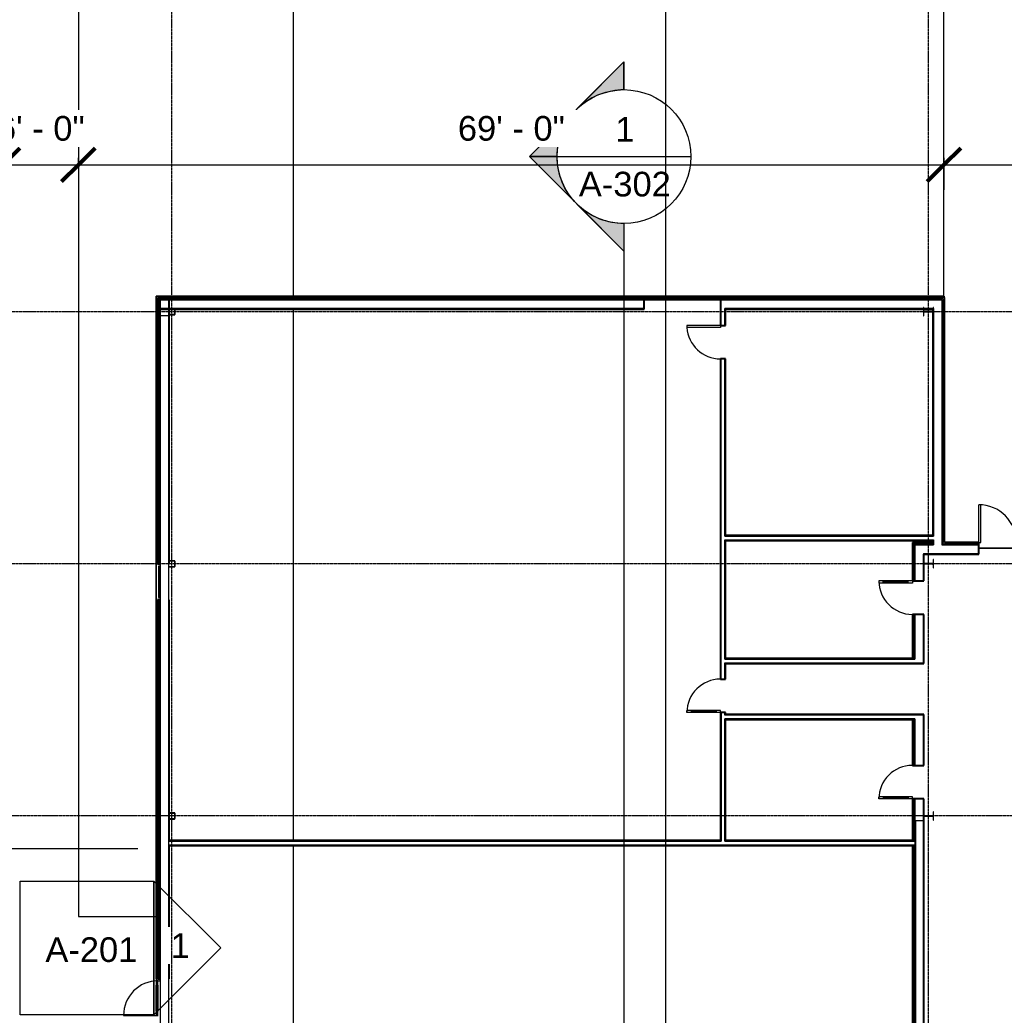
# Model space of a CAD drawing. Header units: inches. Extents: x 19712 to 27543, y -26063 to -18659.
# Drawn here: x 21927 to 22869, y -21576 to -20623 of the extents above; entities that cross this region are included whole.
import ezdxf

# ---------------------------------------------------------------- set-up
doc = ezdxf.new("R2010")
doc.units = ezdxf.units.IN
doc.header["$MEASUREMENT"] = 0
doc.linetypes.add('Grid Line 1_2_', pattern=[0.875, 0.5, -0.125, 0.125, -0.125])
for name, color, linetype, lineweight in [('A-ANNO-DIMS', 211, 'Continuous', 9), ('A-ANNO-DIMS-256', 211, 'Continuous', 9), ('A-DETL', 90, 'Continuous', 9), ('A-DOOR', 31, 'Continuous', 9), ('A-DOOR-GLAZ', 31, 'Continuous', 15), ('A-GLAZ-CURT', 52, 'Continuous', 9), ('A-GLAZ-CWMG', 51, 'Continuous', 9), ('A-WALL', 113, 'Continuous', 9), ('A-WALL-PATT', 111, 'Continuous', 25), ('C-BLDG-PADS', 91, 'Continuous', 9), ('C-TOPO', 7, 'Continuous', 9), ('Conc', 7, 'Continuous', 9), ('EOP-PR', 4, 'Continuous', 9), ('G-ANNO-SYMB', 111, 'Continuous', 9), ('I-WALL', 2, 'Continuous', 9), ('L-SITE-WALL', 31, 'Continuous', 9), ('S-BEAM', 12, 'Continuous', 9), ('S-COLS', 52, 'Continuous', 9), ('S-GRID', 1, 'Continuous', 9)]:
    doc.layers.add(name, color=color, linetype=linetype, lineweight=lineweight)
doc.styles.add('Arial', font='arial.ttf', dxfattribs={"height": 23.60479})
doc.dimstyles.new('Linear_-_3_32__Arial_1', dxfattribs={"dimscale": 12, "dimtxt": 24, "dimasz": 2.666667, "dimexe": 2, "dimexo": 1.333333, "dimgap": 1.333333, "dimtad": 1, "dimdec": 0, "dimzin": 1, "dimdsep": 46, "dimlunit": 4, "dimtxsty": 'Arial', "dimblk1": 'OBLIQUE', "dimblk2": 'OBLIQUE', "dimsah": 1, "dimcen": 0.09, "dimdle": 2, "dimazin": 0, "dimtfac": 1, "dimtdec": 4, "dimtix": 1, "dimtmove": 0, "dimatfit": 3, "dimfxl": 1, "dimtvp": 1, "dimtfill": 1, "dimfrac": 2, "dimtolj": 1, "dimtzin": 0, "dimarcsym": 2})
pattern_1 = [(45, (0, 0), (-25.342707, 25.342707), []), (45, (0, 38.4), (-25.342707, 25.342707), [])]
pattern_2 = [(0, (0, 0), (0, 32), []), (90, (0, 0), (-32, 2e-15), [])]
pattern_3 = [(0, (0, 0), (81.92, 20.48), [3.379, -58.061, 3.379, -58.061, -327.68]), (0, (0, 0), (81.92, 20.48), [-122.88, 3.379, -119.501, 3.379, -58.061, -143.36]), (0, (0, 0), (81.92, 20.48), [-307.2, 3.379, -37.581, 3.379, -99.021]), (120, (30.72, 10.24), (-58.6962, 60.704801), [3.379, -58.061, 3.379, -58.061, -327.68]), (120, (30.72, 10.24), (-58.6962, 60.704801), [-122.88, 3.379, -119.501, 3.379, -58.061, -143.36]), (120, (30.72, 10.24), (-58.6962, 60.704801), [-307.2, 3.379, -37.581, 3.379, -99.021]), (240, (40.96, 51.2), (-23.2238, -81.184801), [3.379, -58.061, 3.379, -58.061, -327.68]), (240, (40.96, 51.2), (-23.2238, -81.184801), [-122.88, 3.379, -119.501, 3.379, -58.061, -143.36]), (240, (40.96, 51.2), (-23.2238, -81.184801), [-307.2, 3.379, -37.581, 3.379, -99.021])]

# ---------------------------------------------------------------- blocks, each defined once
blk = doc.blocks.new('Girt_C - 8_D-948188-Site Plan - Phase 1')
at = {"layer": 'S-BEAM'}
for p, q in [((22061.64, -20906.05), (22061.64, -22786.18)), ((22061.64, -20906.05), (22061.83, -20906.05)), ((22061.83, -20906.05), (22069.45, -20906.05)), ((22069.45, -20906.05), (22069.64, -20906.05)), ((22069.64, -22540.52), (22069.64, -20906.05))]:
    blk.add_line(p, q, dxfattribs=at)
blk = doc.blocks.new('Girt_Z - 8_D-841743-Site Plan - Phase 1')
at = {"layer": 'S-BEAM'}
for p, q in [((22783.52, -21389.53), (22784.1, -21389.53)), ((22783.52, -21389.53), (22783.52, -22249.05)), ((22784.1, -21389.53), (22784.17, -21389.53)), ((22784.1, -21389.53), (22784.1, -22249.05)), ((22784.17, -21389.53), (22791.34, -21389.53)), ((22784.17, -21389.53), (22784.17, -22249.05)), ((22791.34, -21389.53), (22791.52, -21389.53)), ((22791.52, -22249.05), (22791.52, -21389.53)), ((22784.1, -22249.05), (22783.52, -22249.05)), ((22784.17, -22249.05), (22784.1, -22249.05)), ((22791.34, -22249.05), (22784.17, -22249.05)), ((22791.52, -22249.05), (22791.34, -22249.05))]:
    blk.add_line(p, q, dxfattribs=at)
blk = doc.blocks.new('Single-Glass 1 - 32_ x96_-948364-Site Plan - Phase 1')
at = {"layer": 'A-DOOR', "lineweight": 13}
for p, q in [((14, -5.5625), (14, -9.5625)), ((16, -5.5625), (14, -5.5625)), ((16, -5.5625), (16, -9.5625)), ((14, -9.5625), (16, -9.5625)), ((14, -33.5625), (14, -37.5625)), ((14, -33.5625), (16, -33.5625)), ((16, -37.5625), (14, -37.5625)), ((16, -33.5625), (16, -37.5625))]:
    blk.add_line(p, q, dxfattribs=at)
at = {"layer": 'A-DOOR'}
for p, q in [((14, -9.5625), (14, -33.5625)), ((16, -9.5625), (16, -33.5625))]:
    blk.add_line(p, q, dxfattribs=at)
blk.add_arc((16, -5.5625), 32, 180, 270, dxfattribs=at)
at = {"layer": 'A-DOOR-GLAZ'}
blk.add_line((15, -33.5625), (15, -9.5625), dxfattribs=at)
blk = doc.blocks.new('Single-Glass 1 - 32_ x96_-948363-Site Plan - Phase 1')
at = {"layer": 'A-DOOR', "lineweight": 13}
for p, q in [((14, -2.375), (14, -6.375)), ((16, -2.375), (14, -2.375)), ((14, -6.375), (16, -6.375)), ((16, -2.375), (16, -6.375)), ((14, -30.375), (14, -34.375)), ((14, -30.375), (16, -30.375)), ((16, -34.375), (14, -34.375)), ((16, -30.375), (16, -34.375))]:
    blk.add_line(p, q, dxfattribs=at)
at = {"layer": 'A-DOOR'}
for p, q in [((14, -6.375), (14, -30.375)), ((16, -6.375), (16, -30.375))]:
    blk.add_line(p, q, dxfattribs=at)
blk.add_arc((16, -2.375), 32, 180, 270, dxfattribs=at)
at = {"layer": 'A-DOOR-GLAZ'}
blk.add_line((15, -30.375), (15, -6.375), dxfattribs=at)
blk = doc.blocks.new('Single-Glass 1 - 32_ x96_-948365-Site Plan - Phase 1')
at = {"layer": 'A-DOOR', "lineweight": 13}
for p, q in [((14, 33.5625), (14, 37.5625)), ((16, 37.5625), (14, 37.5625)), ((14, 33.5625), (16, 33.5625)), ((16, 33.5625), (16, 37.5625)), ((14, 9.5625), (16, 9.5625)), ((14, 5.5625), (14, 9.5625)), ((16, 5.5625), (16, 9.5625)), ((16, 5.5625), (14, 5.5625))]:
    blk.add_line(p, q, dxfattribs=at)
at = {"layer": 'A-DOOR'}
for p, q in [((14, 9.5625), (14, 33.5625)), ((16, 9.5625), (16, 33.5625))]:
    blk.add_line(p, q, dxfattribs=at)
blk.add_arc((16, 5.5625), 32, 90, 180, dxfattribs=at)
at = {"layer": 'A-DOOR-GLAZ'}
blk.add_line((15, 33.5625), (15, 9.5625), dxfattribs=at)
blk = doc.blocks.new('Single-Flush - 32_ x 84_-489871-Site Plan - Phase 1')
at = {"layer": 'A-DOOR', "lineweight": 13}
for p, q in [((14, 2.37), (14, 34.38)), ((16, 34.38), (14, 34.38)), ((16, 2.37), (16, 34.38)), ((16, 2.37), (14, 2.37))]:
    blk.add_line(p, q, dxfattribs=at)
at = {"layer": 'A-DOOR'}
blk.add_arc((16, 2.37), 32.07, 93.57587, 180, dxfattribs=at)
blk = doc.blocks.new('System Panel - Glazed-V44-Site Plan - Phase 1')
at = {"layer": 'A-GLAZ-CURT'}
for p, q in [((15.125, -0.25), (-15.125, -0.25)), ((-15.125, -0.25), (-15.125, -1.25)), ((-15.125, -1.25), (-15.125, -0.25)), ((15.125, -0.25), (-15.125, -0.25)), ((-15.125, -1.25), (15.125, -1.25)), ((-15.125, -1.25), (15.125, -1.25)), ((15.125, -1.25), (15.125, -0.25)), ((15.125, -0.25), (15.125, -1.25))]:
    blk.add_line(p, q, dxfattribs=at)
blk = doc.blocks.new('Door_Single_Storefront - one-827493-Site Plan - Phase 1')
at = {"layer": 'A-DOOR'}
for p, q in [((-16.53125, 33.0625), (-16.53125, 0)), ((-12.53125, 2), (-16.53125, 2)), ((-16.53125, 2), (-16.53125, 0.25)), ((-16.53125, 0.25), (-12.53125, 0.25)), ((-12.53125, 0.25), (-12.53125, 2)), ((-12.53125, 2), (12.53125, 2)), ((12.53125, 1.5), (-12.53125, 1.5)), ((-12.53125, 1.5), (-12.53125, 0.75)), ((-12.53125, 0.75), (12.53125, 0.75)), ((12.53125, 0.25), (-12.53125, 0.25)), ((16.53125, 2), (12.53125, 2)), ((12.53125, 2), (12.53125, 0.25)), ((12.53125, 0.75), (12.53125, 1.5)), ((12.53125, 0.25), (16.53125, 0.25)), ((16.53125, 0.25), (16.53125, 2))]:
    blk.add_line(p, q, dxfattribs=at)
blk.add_arc((-16.53125, 0), 33.0625, 360, 90, dxfattribs=at)
blk = doc.blocks.new('Rectangular Mullion - Rectangular Mullion 1-827494-Site Plan - Phase 1')
at = {"layer": 'A-GLAZ-CWMG', "lineweight": 13}
for p, q in [((-2, 2), (0, 2)), ((-2, -0.25), (-2, 2)), ((0, 2), (0, -2)), ((0, -2), (-1.94, -2))]:
    blk.add_line(p, q, dxfattribs=at)
blk = doc.blocks.new('Double-Flush - 72_ x 96_-868513-Site Plan - Phase 1')
at = {"layer": 'A-DOOR', "lineweight": 13}
for p, q in [((-36, -5.56), (-36, -41.56)), ((-36, -5.56), (-34, -5.56)), ((-34, -5.56), (-34, -41.56)), ((34, -5.56), (34, -41.51)), ((36, -5.56), (34, -5.56)), ((36, -5.56), (36, -41.56)), ((-36, -41.56), (-34, -41.56))]:
    blk.add_line(p, q, dxfattribs=at)
at = {"layer": 'A-DOOR'}
for centre, start, end in [((-36, -5.56), 270, 360), ((36, -5.56), 180, 270)]:
    blk.add_arc(centre, 36, start, end, dxfattribs=at)
blk = doc.blocks.new('Elevation - Detail Number-93309-Site Plan - Phase 1')
at = {"layer": 'G-ANNO-SYMB'}
for p, q in [((-0.25, -0.25), (-0.25, 0.25)), ((-0.25, 0.25), (0.25, 0.25)), ((0.25, 0.25), (0.25, -0.25)), ((0.25, -0.25), (-0.25, -0.25))]:
    blk.add_line(p, q, dxfattribs=at)
blk = doc.blocks.new('Elevation - Detail Number-93036-Site Plan - Phase 1')
at = {"layer": 'G-ANNO-SYMB'}
for p, q in [((0, 0.25), (-0.25, 0)), ((0.25, 0), (0, 0.25)), ((-0.25, 0), (0.25, 0))]:
    blk.add_line(p, q, dxfattribs=at)
blk = doc.blocks.new('Section - Section Head - Filled-1526-Site Plan - Phase 1')
at = {"layer": 'G-ANNO-SYMB'}
h = blk.add_hatch(color=256, dxfattribs=at)
edge = h.paths.add_edge_path(flags=0)
edge.add_line((-0.4268, 0.1768), (-0.25, 0.3536))
edge.add_line((-0.25, 0.3536), (-0.25, 0.25))
edge.add_arc((-0.25, 0), 0.25, 90, 135)
h = blk.add_hatch(color=256, dxfattribs=at)
edge = h.paths.add_edge_path(flags=0)
edge.add_arc((-0.25, 0), 0.25, 45, 90)
edge.add_line((-0.25, 0.25), (-0.25, 0.3536))
edge.add_line((-0.25, 0.3536), (-0.0732, 0.1768))
h = blk.add_hatch(color=256, dxfattribs=at)
edge = h.paths.add_edge_path(flags=0)
edge.add_arc((-0.25, 0), 0.2503, 137.9216, 180)
edge.add_line((-0.5003, 0), (-0.6036, 0))
edge.add_line((-0.6036, 0), (-0.4358, 0.1678))
h = blk.add_hatch(color=256, dxfattribs=at)
edge = h.paths.add_edge_path(flags=0)
edge.add_line((-0.0642, 0.1678), (0.1036, 0))
edge.add_line((0.1036, 0), (0.0003, 0))
edge.add_arc((-0.25, 0), 0.2503, 0, 42.0784)
for p, q in [((-0.25, 0.3536), (-0.6036, 0)), ((-0.25, 0.3536), (-0.4268, 0.1768)), ((-0.25, 0.3536), (0.1036, 0)), ((-0.25, 0.25), (-0.25, 0.3536)), ((-0.0732, 0.1768), (-0.25, 0.3536)), ((-0.25, 0.3536), (-0.25, 0.25)), ((-0.4358, 0.1678), (-0.6036, 0)), ((0.1036, 0), (-0.0642, 0.1678)), ((-0.6036, 0), (-0.5003, 0)), ((0.0003, 0), (0.1036, 0)), ((-0.5, 0), (-0.6036, 0)), ((0, 0), (0.1036, 0))]:
    blk.add_line(p, q, dxfattribs=at)
for radius, start, end in [(0.25, 360, 180), (0.25, 90, 135), (0.25, 45, 90), (0.2503, 137.9216, 180), (0.2503, 0, 42.0784), (0.25, 180, 360)]:
    blk.add_arc((-0.25, 0), radius, start, end, dxfattribs=at)
blk = doc.blocks.new('DIMBLOCK75-Site Plan - Phase 1')
at = {"layer": 'A-ANNO-DIMS-256', "lineweight": 50, "transparency": 16777216}
for p, q in [((21911.24, -20761.91), (21927.24, -20745.91)), ((21983.24, -20761.91), (21999.24, -20745.91)), ((21911.24, -20761.91), (21895.24, -20777.91)), ((21983.24, -20761.91), (21967.24, -20777.91))]:
    blk.add_line(p, q, dxfattribs=at)
at = {"layer": 'A-ANNO-DIMS-256', "transparency": 16777216}
for p, q in [((21911.24, -20755.29), (21911.24, -20785.91)), ((21911.24, -20761.91), (21911.24, -20755.29)), ((21983.24, -20755.29), (21983.24, -20785.91)), ((21983.24, -20761.91), (21983.24, -20755.29)), ((21911.24, -20761.91), (21983.24, -20761.91))]:
    blk.add_line(p, q, dxfattribs=at)
at = {"layer": 'A-ANNO-DIMS-256', "color": 0, "transparency": 16777216, "insert": (21905.33, -20715.29), "char_height": 23.605, "width": 100.5785, "attachment_point": 1, "line_spacing_factor": 0.938532, "style": 'Arial', "bg_fill": 3, "box_fill_scale": 1.25, "bg_fill_color": 0, "bg_fill_transparency": 0}
blk.add_mtext('6\' - 0"', dxfattribs=at)
blk = doc.blocks.new('_Oblique')
at = {"color": 0, "linetype": 'ByBlock', "lineweight": -2}
blk.add_line((-0.5, -0.5), (0.5, 0.5), dxfattribs=at)
blk = doc.blocks.new('DIMBLOCK76-Site Plan - Phase 1')
at = {"layer": 'A-ANNO-DIMS-256', "lineweight": 50, "transparency": 16777216}
for p, q in [((21983.24, -20761.91), (21999.24, -20745.91)), ((22811.24, -20761.91), (22827.24, -20745.91)), ((21983.24, -20761.91), (21967.24, -20777.91)), ((22811.24, -20761.91), (22795.24, -20777.91))]:
    blk.add_line(p, q, dxfattribs=at)
at = {"layer": 'A-ANNO-DIMS-256', "transparency": 16777216}
for p, q in [((21983.24, -20755.29), (21983.24, -20785.91)), ((21983.24, -20761.91), (21983.24, -20755.29)), ((22811.24, -20755.29), (22811.24, -20785.91)), ((22811.24, -20761.91), (22811.24, -20755.29)), ((21983.24, -20761.91), (22811.24, -20761.91))]:
    blk.add_line(p, q, dxfattribs=at)
at = {"layer": 'A-ANNO-DIMS-256', "color": 0, "transparency": 16777216, "insert": (22346.28, -20715.29), "char_height": 23.605, "width": 122.2892, "attachment_point": 1, "line_spacing_factor": 0.938532, "style": 'Arial', "bg_fill": 3, "box_fill_scale": 1.25, "bg_fill_color": 0, "bg_fill_transparency": 0}
blk.add_mtext('69\' - 0"', dxfattribs=at)
blk = doc.blocks.new('DIMBLOCK77-Site Plan - Phase 1')
at = {"layer": 'A-ANNO-DIMS-256', "lineweight": 50, "transparency": 16777216}
for p, q in [((22811.24, -20761.91), (22827.24, -20745.91)), ((23099.24, -20761.91), (23115.24, -20745.91)), ((22811.24, -20761.91), (22795.24, -20777.91)), ((23099.24, -20761.91), (23083.24, -20777.91))]:
    blk.add_line(p, q, dxfattribs=at)
at = {"layer": 'A-ANNO-DIMS-256', "transparency": 16777216}
for p, q in [((22811.24, -20755.29), (22811.24, -20785.91)), ((22811.24, -20761.91), (22811.24, -20755.29)), ((23099.24, -20755.29), (23099.24, -20785.91)), ((23099.24, -20761.91), (23099.24, -20755.29)), ((22811.24, -20761.91), (23123.24, -20761.91))]:
    blk.add_line(p, q, dxfattribs=at)
at = {"layer": 'A-ANNO-DIMS-256', "color": 0, "transparency": 16777216, "insert": (22904.28, -20715.29), "char_height": 23.605, "width": 122.2892, "attachment_point": 1, "line_spacing_factor": 0.938532, "style": 'Arial', "bg_fill": 3, "box_fill_scale": 1.25, "bg_fill_color": 0, "bg_fill_transparency": 0}
blk.add_mtext('24\' - 0"', dxfattribs=at)

msp = doc.modelspace()

# ---------------------------------------------------------------- hatches: boundary and pattern name
at = {"layer": 'A-WALL-PATT', "lineweight": 9}
h = msp.add_hatch(dxfattribs=at)
h.set_pattern_fill('FP_8', color=256, style=0, pattern_type=2)
h.set_pattern_definition(pattern_2)
h.paths.add_polyline_path([(22060.890225, -21143.67781), (22060.890225, -20889.42781), (22060.140225, -20889.42781), (22060.140225, -21143.67781)], flags=0)
h = msp.add_hatch(dxfattribs=at)
h.set_pattern_fill('FP_8', color=256, style=0, pattern_type=2)
h.set_pattern_definition(pattern_2)
h.paths.add_polyline_path([(22060.140225, -20891.55281), (22524.537294, -20891.55281), (22524.537294, -20890.55281), (22060.140225, -20890.55281)], flags=0)
h = msp.add_hatch(dxfattribs=at)
h.set_pattern_fill('FP_8', color=256, style=0, pattern_type=2)
h.set_pattern_definition(pattern_2)
h.paths.add_polyline_path([(22597.399991, -20891.55281), (22810.25546, -20891.55281), (22810.25546, -20890.55281), (22597.399991, -20890.55281)], flags=0)
h = msp.add_hatch(dxfattribs=at)
h.set_pattern_fill('FP_8', color=256, style=0, pattern_type=2)
h.set_pattern_definition(pattern_2)
h.paths.add_polyline_path([(22810.25546, -21124.80281), (22810.25546, -20891.55281), (22809.25546, -20891.55281), (22809.25546, -21124.80281)], flags=0)
h = msp.add_hatch(dxfattribs=at)
h.set_pattern_fill('FP_6', color=256, style=0, pattern_type=2)
h.set_pattern_definition(pattern_3)
h.paths.add_polyline_path([(22598.024991, -21408.49031), (22598.024991, -21286.17781), (22597.399991, -21286.17781), (22597.399991, -21408.49031)], flags=0)
h.paths.add_polyline_path([(22598.024991, -21254.17781), (22598.024991, -20947.61531), (22597.399991, -20947.61531), (22597.399991, -21254.17781)], flags=0)
h.paths.add_polyline_path([(22598.024991, -20915.61531), (22598.024991, -20899.55281), (22597.399991, -20899.55281), (22597.399991, -20915.61531)], flags=0)
h = msp.add_hatch(dxfattribs=at)
h.set_pattern_fill('FP_6', color=256, style=0, pattern_type=2)
h.set_pattern_definition(pattern_3)
h.paths.add_polyline_path([(22602.149991, -21408.49031), (22602.149991, -21292.17781), (22601.524991, -21292.17781), (22601.524991, -21408.49031)], flags=0)
h.paths.add_polyline_path([(22602.149991, -21288.67781), (22602.149991, -21286.17781), (22601.524991, -21286.17781), (22601.524991, -21288.67781)], flags=0)
h.paths.add_polyline_path([(22601.524991, -21254.17781), (22602.149991, -21254.17781), (22602.149991, -21238.67781), (22601.524991, -21238.67781)], flags=0)
h.paths.add_polyline_path([(22602.149991, -21235.17781), (22602.149991, -21120.80281), (22601.524991, -21120.80281), (22601.524991, -21235.17781)], flags=0)
h.paths.add_polyline_path([(22602.149991, -21117.30281), (22602.149991, -20947.61531), (22601.524991, -20947.61531), (22601.524991, -21117.30281)], flags=0)
h.paths.add_polyline_path([(22601.524991, -20915.61531), (22602.149991, -20915.61531), (22602.149991, -20899.55281), (22601.524991, -20899.55281), (22601.524991, -20900.17781)], flags=0)
h = msp.add_hatch(dxfattribs=at)
h.set_pattern_fill('FP_6', color=256, style=0, pattern_type=2)
h.set_pattern_definition(pattern_3)
h.paths.add_polyline_path([(22800.63046, -21117.30281), (22801.25546, -21117.30281), (22801.25546, -21116.67781), (22602.149991, -21116.67781), (22602.149991, -21117.30281), (22798.534247, -21117.30281)], flags=0)
h = msp.add_hatch(dxfattribs=at)
h.set_pattern_fill('FP_6', color=256, style=0, pattern_type=2)
h.set_pattern_definition(pattern_3)
h.paths.add_polyline_path([(22801.25546, -21121.42781), (22801.25546, -21120.80281), (22602.149991, -21120.80281), (22602.149991, -21121.42781), (22800.63046, -21121.42781)], flags=0)
h = msp.add_hatch(dxfattribs=at)
h.set_pattern_fill('FP_8', color=256, style=0, pattern_type=2)
h.set_pattern_definition(pattern_2)
h.paths.add_polyline_path([(22783.524991, -22253.42781), (22783.524991, -21413.24031), (22782.524991, -21413.24031), (22782.524991, -22253.42781)], flags=0)
h.paths.add_polyline_path([(22783.524991, -21408.49031), (22783.524991, -21368.67781), (22782.524991, -21368.67781), (22782.524991, -21408.49031)], flags=0)
h.paths.add_polyline_path([(22783.524991, -21336.67781), (22783.524991, -21292.80281), (22782.524991, -21292.80281), (22782.524991, -21336.67781)], flags=0)
h.paths.add_polyline_path([(22783.524991, -21234.55281), (22783.524991, -21192.17781), (22782.524991, -21192.17781), (22782.524991, -21234.55281)], flags=0)
h.paths.add_polyline_path([(22783.524991, -21160.17781), (22783.524991, -21124.80281), (22782.524991, -21124.80281), (22782.524991, -21160.17781)], flags=0)
h = msp.add_hatch(dxfattribs=at)
h.set_pattern_fill('FP_8', color=256, style=0, pattern_type=2)
h.set_pattern_definition(pattern_2)
h.paths.add_polyline_path([(23030.515225, -21125.80281), (23085.765225, -21125.80281), (23085.765225, -21124.80281), (23030.515225, -21124.80281)], flags=0)
h.paths.add_polyline_path([(22792.149991, -21125.80281), (22801.25546, -21125.80281), (22801.25546, -21124.80281), (22783.524991, -21124.80281), (22783.524991, -21125.80281), (22791.524991, -21125.80281)], flags=0)
h.paths.add_polyline_path([(22922.515225, -21125.80281), (22922.515225, -21124.80281), (22916.515225, -21124.80281), (22916.515225, -21125.80281)], flags=0)
h.paths.add_polyline_path([(22809.25546, -21125.80281), (22844.515225, -21125.80281), (22844.515225, -21124.80281), (22809.25546, -21124.80281)], flags=0)
h = msp.add_hatch(dxfattribs=at)
h.set_pattern_fill('FP_8', color=256, style=0, pattern_type=2)
h.set_pattern_definition(pattern_2)
h.paths.add_polyline_path([(22060.140225, -21540.92781), (22060.890225, -21540.92781), (22060.890225, -21178.17781), (22060.140225, -21178.17781), (22060.140225, -21457.668645)], flags=0)
h = msp.add_hatch(dxfattribs=at)
h.set_pattern_fill('FP_6', color=256, style=0, pattern_type=2)
h.set_pattern_definition(pattern_3)
h.paths.add_polyline_path([(22069.640225, -21540.92781), (22070.265225, -21540.92781), (22070.265225, -21413.24031), (22069.640225, -21413.24031), (22069.640225, -21457.668645)], flags=0)
h.paths.add_polyline_path([(22069.640225, -21408.49031), (22070.265225, -21408.49031), (22070.265225, -21178.17781), (22069.640225, -21178.17781), (22069.640225, -21348.009645)], flags=0)
h = msp.add_hatch(dxfattribs=at)
h.set_pattern_fill('FP_6', color=256, style=0, pattern_type=2)
h.set_pattern_definition(pattern_3)
h.paths.add_polyline_path([(22602.149991, -21235.17781), (22783.524991, -21235.17781), (22783.524991, -21234.55281), (22602.149991, -21234.55281)], flags=0)
h = msp.add_hatch(dxfattribs=at)
h.set_pattern_fill('FP_6', color=256, style=0, pattern_type=2)
h.set_pattern_definition(pattern_3)
h.paths.add_polyline_path([(22781.024991, -21239.30281), (22791.524991, -21239.30281), (22791.524991, -21238.67781), (22602.149991, -21238.67781), (22602.149991, -21239.30281), (22686.378247, -21239.30281)], flags=0)
h = msp.add_hatch(dxfattribs=at)
h.set_pattern_fill('FP_6', color=256, style=0, pattern_type=2)
h.set_pattern_definition(pattern_3)
h.paths.add_polyline_path([(22783.524991, -21288.67781), (22791.524991, -21288.67781), (22791.524991, -21288.05281), (22602.149991, -21288.05281), (22602.149991, -21288.67781), (22781.024991, -21288.67781)], flags=0)
h = msp.add_hatch(dxfattribs=at)
h.set_pattern_fill('FP_6', color=256, style=0, pattern_type=2)
h.set_pattern_definition(pattern_3)
h.paths.add_polyline_path([(22783.524991, -21292.80281), (22783.524991, -21292.17781), (22602.149991, -21292.17781), (22602.149991, -21292.80281), (22782.524991, -21292.80281)], flags=0)
h = msp.add_hatch(dxfattribs=at)
h.set_pattern_fill('FP_6', color=256, style=0, pattern_type=2)
h.set_pattern_definition(pattern_3)
h.paths.add_polyline_path([(22574.222247, -21409.11531), (22598.024991, -21409.11531), (22598.024991, -21408.49031), (22069.640225, -21408.49031), (22069.640225, -21409.11531), (22349.910247, -21409.11531)], flags=0)
h.paths.add_polyline_path([(22686.378247, -21409.11531), (22783.524991, -21409.11531), (22783.524991, -21408.49031), (22601.524991, -21408.49031), (22601.524991, -21409.11531)], flags=0)
h = msp.add_hatch(dxfattribs=at)
h.set_pattern_fill('FP_6', color=256, style=0, pattern_type=2)
h.set_pattern_definition(pattern_3)
h.paths.add_polyline_path([(22783.524991, -21413.24031), (22783.524991, -21412.61531), (22069.640225, -21412.61531), (22069.640225, -21413.24031), (22782.524991, -21413.24031)], flags=0)
at = {"layer": 'S-COLS'}
h = msp.add_hatch(dxfattribs=at)
h.set_pattern_fill('FP_1', color=256, style=0, pattern_type=2)
h.set_pattern_definition(pattern_1)
h.paths.add_polyline_path([(22801.25546, -20906.533279), (22801.25546, -20898.572342), (22800.821866, -20898.572342), (22800.821866, -20901.716873), (22800.619358, -20902.205771), (22800.13046, -20902.408279), (22792.649991, -20902.408279), (22792.161093, -20902.205771), (22791.958585, -20901.716873), (22791.958585, -20898.572342), (22791.524991, -20898.572342), (22791.524991, -20906.533279), (22791.958585, -20906.533279), (22791.958585, -20903.388748), (22792.161093, -20902.89985), (22792.649991, -20902.697342), (22800.13046, -20902.697342), (22800.619358, -20902.89985), (22800.821866, -20903.388748), (22800.821866, -20906.533279)], flags=0)
h = msp.add_hatch(dxfattribs=at)
h.set_pattern_fill('FP_1', color=256, style=0, pattern_type=2)
h.set_pattern_definition(pattern_1)
h.paths.add_polyline_path([(22800.821866, -21147.783279), (22801.25546, -21147.783279), (22801.25546, -21139.822342), (22800.821866, -21139.822342), (22800.821866, -21142.966873), (22800.619358, -21143.455771), (22800.13046, -21143.658279), (22792.649991, -21143.658279), (22792.161093, -21143.455771), (22791.958585, -21142.966873), (22791.958585, -21139.822342), (22791.524991, -21139.822342), (22791.524991, -21147.783279), (22791.958585, -21147.783279), (22791.958585, -21144.638748), (22792.161093, -21144.14985), (22792.649991, -21143.947342), (22800.13046, -21143.947342), (22800.619358, -21144.14985), (22800.821866, -21144.638748)], flags=0)

# ---------------------------------------------------------------- linework, layer by layer
at = {"layer": 'A-DETL'}
for p, q in [((22189.015225, -20889.05281), (22189.015225, -19735.755987)), ((22189.015225, -21408.49031), (22189.015225, -20900.17781)), ((20732.235225, -21416.320554), (22040.235225, -21416.320554)), ((22189.015225, -22787.303518), (22189.015225, -21413.24031))]:
    msp.add_line(p, q, dxfattribs=at)
at = {"layer": 'A-WALL'}
for p, q in [((22059.265225, -20889.42781), (22059.265225, -21143.67781)), ((22060.140225, -20889.42781), (22060.140225, -21143.67781)), ((22524.537294, -20890.55281), (22060.140225, -20890.55281)), ((22524.537294, -20891.55281), (22060.140225, -20891.55281)), ((22060.890225, -20889.42781), (22060.890225, -21143.67781)), ((22061.640225, -20889.42781), (22061.640225, -20906.05281)), ((22069.640225, -20889.42781), (22069.640225, -20906.05281)), ((22810.25546, -20890.55281), (22597.399991, -20890.55281)), ((22809.25546, -20891.55281), (22597.399991, -20891.55281)), ((22809.25546, -20891.55281), (22809.25546, -21125.80281)), ((22810.25546, -20890.55281), (22810.25546, -21124.80281)), ((22524.537294, -20899.55281), (22060.140225, -20899.55281)), ((22598.024991, -20899.55281), (22597.399991, -20899.55281)), ((22598.024991, -20915.61531), (22598.024991, -20899.55281)), ((22601.524991, -20915.61531), (22601.524991, -20899.55281)), ((22801.25546, -20899.55281), (22601.524991, -20899.55281)), ((22602.149991, -20900.17781), (22602.149991, -20899.55281)), ((22801.25546, -20899.55281), (22801.25546, -21117.30281)), ((22598.024991, -21254.17781), (22598.024991, -20947.61531)), ((22601.524991, -21117.30281), (22601.524991, -20947.61531)), ((22601.524991, -21117.30281), (22801.25546, -21117.30281)), ((22601.524991, -21235.17781), (22601.524991, -21120.80281)), ((22601.524991, -21120.80281), (22801.25546, -21120.80281)), ((22800.63046, -21116.67781), (22801.25546, -21116.67781)), ((22800.63046, -21121.42781), (22801.25546, -21121.42781)), ((22801.25546, -21120.80281), (22801.25546, -21125.80281)), ((22782.524991, -21124.80281), (22782.524991, -21160.17781)), ((22782.524991, -21124.80281), (22801.25546, -21124.80281)), ((22783.524991, -21125.80281), (22783.524991, -21160.17781)), ((22783.524991, -21125.80281), (22801.25546, -21125.80281)), ((22800.63046, -21124.80281), (22800.63046, -21123.30281)), ((22809.25546, -21125.80281), (22844.515225, -21125.80281)), ((22810.25546, -21124.80281), (22844.515225, -21124.80281)), ((22791.524991, -21133.80281), (22791.524991, -21160.17781)), ((22791.524991, -21133.80281), (22844.515225, -21133.80281)), ((22059.265225, -21178.17781), (22059.265225, -21540.92781)), ((22060.140225, -21178.17781), (22060.140225, -21540.92781)), ((22060.890225, -21178.17781), (22060.890225, -21540.92781)), ((22782.524991, -21192.17781), (22782.524991, -21234.55281)), ((22783.524991, -21192.17781), (22783.524991, -21235.17781)), ((22791.524991, -21192.17781), (22791.524991, -21239.30281)), ((22601.524991, -21235.17781), (22783.524991, -21235.17781)), ((22783.524991, -21234.55281), (22781.024991, -21234.55281)), ((22601.524991, -21254.17781), (22601.524991, -21238.67781)), ((22601.524991, -21238.67781), (22791.524991, -21238.67781)), ((22598.024991, -21286.17781), (22598.024991, -21409.11531)), ((22601.524991, -21288.67781), (22601.524991, -21286.17781)), ((22791.524991, -21288.67781), (22601.524991, -21288.67781)), ((22783.524991, -21292.17781), (22601.524991, -21292.17781)), ((22601.524991, -21409.11531), (22601.524991, -21292.17781)), ((22781.024991, -21292.80281), (22783.524991, -21292.80281)), ((22782.524991, -21292.80281), (22782.524991, -21336.67781)), ((22783.524991, -21292.17781), (22783.524991, -21336.67781)), ((22791.524991, -21288.05281), (22791.524991, -21336.67781)), ((22782.524991, -21368.67781), (22782.524991, -21408.49031)), ((22783.524991, -21368.67781), (22783.524991, -21389.533279)), ((22791.524991, -21368.67781), (22791.524991, -21389.533279)), ((22069.640225, -21408.49031), (22070.265225, -21408.49031)), ((22069.640225, -21409.11531), (22598.024991, -21409.11531)), ((22069.640225, -21412.61531), (22783.524991, -21412.61531)), ((22069.640225, -21413.24031), (22070.265225, -21413.24031)), ((22601.524991, -21409.11531), (22783.524991, -21409.11531)), ((22781.024991, -21408.49031), (22783.524991, -21408.49031)), ((22781.024991, -21413.24031), (22783.524991, -21413.24031)), ((22782.524991, -21413.24031), (22782.524991, -22253.42781))]:
    msp.add_line(p, q, dxfattribs=at)
at = {"layer": 'A-WALL', "lineweight": 25}
for p, q in [((22597.337491, -20889.250285), (22524.599794, -20889.250285)), ((22524.599794, -20889.250285), (22524.599794, -20890.825085)), ((22524.599794, -20890.825085), (22597.337491, -20890.825085)), ((22597.337491, -20890.825085), (22597.337491, -20889.250285))]:
    msp.add_line(p, q, dxfattribs=at)
at = {"layer": 'C-BLDG-PADS'}
for p, q in [((22811.390225, -20887.55281), (22057.640225, -20887.55281)), ((22057.640225, -20887.55281), (22057.640225, -21540.92781)), ((22811.390225, -20889.05281), (22811.390225, -20887.55281)), ((22916.515225, -21128.80281), (22844.515225, -21128.80281))]:
    msp.add_line(p, q, dxfattribs=at)
at = {"layer": 'C-TOPO'}
for p, q in [((22057.640625, -21540.92781), (22057.640625, -20887.552734)), ((22057.640625, -20887.552734), (22811.390625, -20887.552734)), ((22811.390625, -20887.552734), (22811.390625, -20889.05281)), ((22844.515225, -21128.802246), (22916.515225, -21128.802246))]:
    msp.add_line(p, q, dxfattribs=at)
at = {"layer": 'Conc'}
for p, q in [((21983.235225, -19983.100554), (21983.235225, -21481.42781)), ((21983.235225, -21481.42781), (22059.015225, -21481.42781))]:
    msp.add_line(p, q, dxfattribs=at)
at = {"layer": 'EOP-PR'}
msp.add_line((22811.235225, -20887.55281), (22811.235225, -20449.085554), dxfattribs=at)
at = {"layer": 'G-ANNO-SYMB'}
for p, q in [((22544.941794, -20555.10083), (22544.941794, -23033.871104)), ((22441.173619, -20754.082114), (22569.173619, -20754.082114)), ((22505.173619, -20818.082114), (22505.173619, -23047.707633))]:
    msp.add_line(p, q, dxfattribs=at)
at = {"layer": 'I-WALL', "lineweight": 25}
for p, q in [((22597.399991, -20900.17781), (22597.399991, -20915.61531)), ((22602.149991, -20915.61531), (22602.149991, -20900.17781)), ((22597.399991, -20915.61531), (22602.149991, -20915.61531)), ((22597.399991, -20947.61531), (22597.399991, -21254.17781)), ((22602.149991, -20947.61531), (22597.399991, -20947.61531)), ((22602.149991, -21116.67781), (22602.149991, -20947.61531)), ((22800.63046, -21116.67781), (22602.149991, -21116.67781)), ((22602.149991, -21234.55281), (22602.149991, -21121.42781)), ((22602.149991, -21121.42781), (22800.63046, -21121.42781)), ((22781.024991, -21234.55281), (22602.149991, -21234.55281)), ((22602.149991, -21254.17781), (22602.149991, -21239.30281)), ((22602.149991, -21239.30281), (22781.024991, -21239.30281)), ((22597.399991, -21254.17781), (22602.149991, -21254.17781)), ((22597.399991, -21286.17781), (22597.399991, -21408.49031)), ((22602.149991, -21286.17781), (22597.399991, -21286.17781)), ((22602.149991, -21288.05281), (22602.149991, -21286.17781)), ((22781.024991, -21288.05281), (22602.149991, -21288.05281)), ((22602.149991, -21292.80281), (22781.024991, -21292.80281)), ((22602.149991, -21408.49031), (22602.149991, -21292.80281)), ((22597.399991, -21408.49031), (22070.265225, -21408.49031)), ((22070.265225, -21413.24031), (22781.024991, -21413.24031)), ((22781.024991, -21408.49031), (22602.149991, -21408.49031))]:
    msp.add_line(p, q, dxfattribs=at)
at = {"layer": 'L-SITE-WALL', "lineweight": 25}
for p, q in [((22070.265225, -20889.42781), (22059.015225, -20889.42781)), ((22059.015225, -20889.42781), (22059.015225, -21143.67781)), ((22524.537294, -20889.05281), (22060.140225, -20889.05281)), ((22060.140225, -20889.05281), (22060.140225, -20900.17781)), ((22070.265225, -21143.67781), (22070.265225, -20889.42781)), ((22524.537294, -20900.17781), (22524.537294, -20889.05281)), ((22811.75546, -20889.05281), (22597.399991, -20889.05281)), ((22597.399991, -20889.05281), (22597.399991, -20900.17781)), ((22811.75546, -21123.30281), (22811.75546, -20889.05281)), ((22060.140225, -20900.17781), (22524.537294, -20900.17781)), ((22602.149991, -20900.17781), (22800.63046, -20900.17781)), ((22800.63046, -20900.17781), (22800.63046, -21116.67781)), ((22800.63046, -21121.42781), (22800.63046, -21123.30281)), ((22800.63046, -21123.30281), (22781.024991, -21123.30281)), ((22781.024991, -21123.30281), (22781.024991, -21160.17781)), ((22844.515225, -21123.30281), (22811.75546, -21123.30281)), ((22844.515225, -21134.42781), (22844.515225, -21123.30281)), ((22792.149991, -21160.17781), (22792.149991, -21134.42781)), ((22792.149991, -21134.42781), (22844.515225, -21134.42781)), ((22059.015225, -21143.67781), (22061.665346, -21143.67781)), ((22069.606431, -21143.67781), (22070.265225, -21143.67781)), ((22781.024991, -21160.17781), (22792.149991, -21160.17781)), ((22061.665346, -21178.17781), (22059.015225, -21178.17781)), ((22059.015225, -21178.17781), (22059.015225, -21540.92781)), ((22070.265225, -21178.17781), (22069.605172, -21178.17781)), ((22070.265225, -21408.49031), (22070.265225, -21178.17781)), ((22792.149991, -21192.17781), (22781.024991, -21192.17781)), ((22781.024991, -21192.17781), (22781.024991, -21234.55281)), ((22792.149991, -21239.30281), (22792.149991, -21192.17781)), ((22781.024991, -21239.30281), (22792.149991, -21239.30281)), ((22792.149991, -21288.05281), (22781.024991, -21288.05281)), ((22781.024991, -21292.80281), (22781.024991, -21336.67781)), ((22792.149991, -21336.67781), (22792.149991, -21288.05281)), ((22781.024991, -21336.67781), (22792.149991, -21336.67781)), ((22792.149991, -21368.67781), (22781.024991, -21368.67781)), ((22781.024991, -21368.67781), (22781.024991, -21408.49031)), ((22792.149991, -22253.42781), (22792.149991, -21368.67781)), ((22070.265225, -21540.92781), (22070.265225, -21413.24031)), ((22781.024991, -21413.24031), (22781.024991, -22253.42781)), ((22059.015225, -21540.92781), (22061.665346, -21540.92781)), ((22069.59193, -21540.92781), (22070.265225, -21540.92781))]:
    msp.add_line(p, q, dxfattribs=at)
at = {"layer": 'S-COLS', "lineweight": 15}
for p, q in [((22069.640225, -20900.01881), (22069.640225, -20905.08681)), ((22069.873225, -20905.08681), (22069.873225, -20900.01881)), ((22075.174225, -20899.55281), (22070.106225, -20899.55281)), ((22070.106225, -20899.78581), (22075.174225, -20899.78581)), ((22075.407225, -20900.01881), (22075.407225, -20905.08681)), ((22075.640225, -20905.08681), (22075.640225, -20900.01881)), ((22791.958585, -20898.572342), (22791.524991, -20898.572342)), ((22791.524991, -20898.572342), (22791.524991, -20906.533279)), ((22791.958585, -20901.716873), (22791.958585, -20898.572342)), ((22791.958585, -20906.533279), (22791.958585, -20903.388748)), ((22800.13046, -20902.408279), (22792.649991, -20902.408279)), ((22792.649991, -20902.697342), (22800.13046, -20902.697342)), ((22801.25546, -20898.572342), (22800.821866, -20898.572342)), ((22800.821866, -20898.572342), (22800.821866, -20901.716873)), ((22800.821866, -20903.388748), (22800.821866, -20906.533279)), ((22801.25546, -20906.533279), (22801.25546, -20898.572342)), ((22075.174225, -20905.31981), (22070.106225, -20905.31981)), ((22070.106225, -20905.55281), (22075.174225, -20905.55281)), ((22791.524991, -20906.533279), (22791.958585, -20906.533279)), ((22800.821866, -20906.533279), (22801.25546, -20906.533279)), ((22069.873225, -21146.33681), (22069.873225, -21141.26881)), ((22075.174225, -21140.80281), (22070.106225, -21140.80281)), ((22070.106225, -21141.03581), (22075.174225, -21141.03581)), ((22075.407225, -21141.26881), (22075.407225, -21146.33681)), ((22075.640225, -21146.33681), (22075.640225, -21141.26881)), ((22791.958585, -21139.822342), (22791.524991, -21139.822342)), ((22791.524991, -21139.822342), (22791.524991, -21147.783279)), ((22791.958585, -21142.966873), (22791.958585, -21139.822342)), ((22801.25546, -21139.822342), (22800.821866, -21139.822342)), ((22800.821866, -21139.822342), (22800.821866, -21142.966873)), ((22801.25546, -21147.783279), (22801.25546, -21139.822342)), ((22075.174225, -21146.56981), (22070.106225, -21146.56981)), ((22070.106225, -21146.80281), (22075.174225, -21146.80281)), ((22791.524991, -21147.783279), (22791.958585, -21147.783279)), ((22791.958585, -21147.783279), (22791.958585, -21144.638748)), ((22800.13046, -21143.658279), (22792.649991, -21143.658279)), ((22792.649991, -21143.947342), (22800.13046, -21143.947342)), ((22800.821866, -21144.638748), (22800.821866, -21147.783279)), ((22800.821866, -21147.783279), (22801.25546, -21147.783279)), ((22069.873225, -21387.58681), (22069.873225, -21382.51881)), ((22075.174225, -21382.05281), (22070.106225, -21382.05281)), ((22070.106225, -21382.28581), (22075.174225, -21382.28581)), ((22075.174225, -21387.81981), (22070.106225, -21387.81981)), ((22070.106225, -21388.05281), (22075.174225, -21388.05281)), ((22075.407225, -21382.51881), (22075.407225, -21387.58681)), ((22075.640225, -21387.58681), (22075.640225, -21382.51881)), ((22791.958585, -21381.072342), (22791.524991, -21381.072342)), ((22791.524991, -21381.072342), (22791.524991, -21389.033279)), ((22791.524991, -21389.033279), (22791.958585, -21389.033279)), ((22791.958585, -21384.216873), (22791.958585, -21381.072342)), ((22791.958585, -21389.033279), (22791.958585, -21385.888748)), ((22800.13046, -21384.908279), (22792.649991, -21384.908279)), ((22792.649991, -21385.197342), (22800.13046, -21385.197342)), ((22801.25546, -21381.072342), (22800.821866, -21381.072342)), ((22800.821866, -21381.072342), (22800.821866, -21384.216873)), ((22800.821866, -21385.888748), (22800.821866, -21389.033279)), ((22800.821866, -21389.033279), (22801.25546, -21389.033279)), ((22801.25546, -21389.033279), (22801.25546, -21381.072342))]:
    msp.add_line(p, q, dxfattribs=at)
for centre, radius, start, end in [((22070.106225, -20900.01881), 0.466, 90, 180), ((22070.106225, -20900.01881), 0.233, 90, 180), ((22075.174225, -20900.01881), 0.466, 0, 90), ((22075.174225, -20900.01881), 0.233, 0, 90), ((22792.649991, -20901.716873), 0.691406, 180, 270), ((22792.649991, -20903.388748), 0.691406, 90, 180), ((22800.13046, -20901.716873), 0.691406, 270, 0), ((22800.13046, -20903.388748), 0.691406, 0, 90), ((22070.106225, -20905.08681), 0.466, 180, 270), ((22070.106225, -20905.08681), 0.233, 180, 270), ((22075.174225, -20905.08681), 0.466, 270, 0), ((22075.174225, -20905.08681), 0.233, 270, 0), ((22070.106225, -21141.26881), 0.466, 90, 180), ((22070.106225, -21141.26881), 0.233, 90, 180), ((22075.174225, -21141.26881), 0.466, 0, 90), ((22075.174225, -21141.26881), 0.233, 0, 90), ((22070.106225, -21146.33681), 0.466, 180, 270), ((22070.106225, -21146.33681), 0.233, 180, 270), ((22075.174225, -21146.33681), 0.466, 270, 0), ((22075.174225, -21146.33681), 0.233, 270, 0), ((22792.649991, -21142.966873), 0.691406, 180, 270), ((22792.649991, -21144.638748), 0.691406, 90, 180), ((22800.13046, -21142.966873), 0.691406, 270, 0), ((22800.13046, -21144.638748), 0.691406, 0, 90), ((22070.106225, -21382.51881), 0.466, 90, 180), ((22070.106225, -21387.58681), 0.466, 180, 270), ((22070.106225, -21382.51881), 0.233, 90, 180), ((22070.106225, -21387.58681), 0.233, 180, 270), ((22075.174225, -21382.51881), 0.466, 0, 90), ((22075.174225, -21382.51881), 0.233, 0, 90), ((22075.174225, -21387.58681), 0.466, 270, 0), ((22075.174225, -21387.58681), 0.233, 270, 0), ((22792.649991, -21384.216873), 0.691406, 180, 270), ((22792.649991, -21385.888748), 0.691406, 90, 180), ((22800.13046, -21384.216873), 0.691406, 270, 0), ((22800.13046, -21385.888748), 0.691406, 0, 90)]:
    msp.add_arc(centre, radius, start, end, dxfattribs=at)
at = {"layer": 'S-GRID', "linetype": 'Grid Line 1_2_'}
for p, q in [((22796.390225, -23874.70128), (22796.390225, -18787.198833)), ((27542.721343, -20902.55281), (19848.989376, -20902.55281)), ((27542.721343, -21143.80281), (19848.989376, -21143.80281)), ((26875.455585, -21385.05281), (19848.989376, -21385.05281))]:
    msp.add_line(p, q, dxfattribs=at)

# ---------------------------------------------------------------- block references
at = {"layer": 'A-DOOR'}
for name, p, rotation in [('Single-Flush - 32_ x 84_-489871-Site Plan - Phase 1', (22599.774991, -20931.61531), 89.99999999999959), ('Double-Flush - 72_ x 96_-868513-Site Plan - Phase 1', (22880.515225, -21128.86531), 180), ('Single-Glass 1 - 32_ x96_-948365-Site Plan - Phase 1', (22786.587491, -21176.17781), 90), ('Single-Glass 1 - 32_ x96_-948363-Site Plan - Phase 1', (22599.774991, -21270.17781), 269.9999999999996), ('Single-Glass 1 - 32_ x96_-948364-Site Plan - Phase 1', (22786.587491, -21352.67781), 270), ('Door_Single_Storefront - one-827493-Site Plan - Phase 1', (22059.515225, -21559.39656), 89.99999999996216)]:
    msp.add_blockref(name, p, dxfattribs=dict(at, rotation=rotation))
at = {"layer": 'A-GLAZ-CURT', "rotation": 89.99999999996432}
msp.add_blockref('System Panel - Glazed-V44-Site Plan - Phase 1', (22059.515225, -21161.05281), dxfattribs=at)
at = {"layer": 'A-GLAZ-CWMG', "extrusion": (0, 0, -1), "rotation": 90.00000000003787}
msp.add_blockref('Rectangular Mullion - Rectangular Mullion 1-827494-Site Plan - Phase 1', (-22059.515225, -21540.92781), dxfattribs=at)
at = {"layer": 'G-ANNO-SYMB', "extrusion": (0, 0, -1), "xscale": 255.9999999999999, "yscale": 255.9999999999999, "zscale": 255.9999999999999, "rotation": 270.0000000000003}
msp.add_blockref('Section - Section Head - Filled-1526-Site Plan - Phase 1', (-22505.173619, -20818.082114), dxfattribs=at)
at = {"layer": 'G-ANNO-SYMB', "xscale": 255.9999999999999, "yscale": 255.9999999999999, "zscale": 255.9999999999999}
msp.add_blockref('Elevation - Detail Number-93309-Site Plan - Phase 1', (21991.432098, -21511.385994), dxfattribs=at)
at = {"layer": 'S-BEAM'}
for name in ['Girt_C - 8_D-948188-Site Plan - Phase 1', 'Girt_Z - 8_D-841743-Site Plan - Phase 1']:
    msp.add_blockref(name, (0, 0), dxfattribs=at)

# ---------------------------------------------------------------- texts
at = {"layer": 'G-ANNO-SYMB', "attachment_point": 2, "line_spacing_factor": 0.938532, "style": 'Arial'}
for s, insert, char_height, width in [('1', (22505.993273, -20716.297782), 23.60479, 21.888), ('A-302', (22505.993273, -20768.6611), 23.6047904, 104.832)]:
    msp.add_mtext(s, dxfattribs=dict(at, insert=insert, char_height=char_height, width=width))

# ---------------------------------------------------------------- next in the draw order: texts
at = {"layer": 'G-ANNO-SYMB', "insert": (21995.692283, -21501.216839), "char_height": 23.6047904, "width": 104.832, "attachment_point": 2, "line_spacing_factor": 0.938532, "style": 'Arial', "bg_fill": 3, "box_fill_scale": 1.25, "bg_fill_color": 0, "bg_fill_transparency": 0}
msp.add_mtext('A-201', dxfattribs=at)

# ---------------------------------------------------------------- next in the draw order: dimensions: what is measured, and where the dimension line sits
at = {"layer": 'A-ANNO-DIMS'}
dim = msp.add_linear_dim(base=(21983.235225, -20761.912983), p1=(21911.235225, -20739.285566), p2=(21983.235225, -20739.285566), dimstyle='Linear_-_3_32__Arial_1', override={"dimpost": '<>', "dimfxl": 72}, dxfattribs=at)
dim.commit()
dim.dimension.update_dxf_attribs({"geometry": 'DIMBLOCK75-Site Plan - Phase 1', "text_midpoint": (21947.235225, -20733.861015)})

# ---------------------------------------------------------------- next in the draw order: block references
at = {"layer": 'G-ANNO-SYMB', "extrusion": (0, 0, -1), "xscale": 255.9999999999999, "yscale": 255.9999999999999, "zscale": 255.9999999999999, "rotation": 90.00000000002636}
msp.add_blockref('Elevation - Detail Number-93036-Site Plan - Phase 1', (-22055.432098, -21511.385994), dxfattribs=at)

# ---------------------------------------------------------------- next in the draw order: texts
at = {"layer": 'G-ANNO-SYMB', "insert": (22080.647412, -21497.292209), "char_height": 23.60479, "width": 21.888, "attachment_point": 2, "line_spacing_factor": 0.938532, "style": 'Arial', "bg_fill": 3, "box_fill_scale": 1.25, "bg_fill_color": 0, "bg_fill_transparency": 0}
msp.add_mtext('1', dxfattribs=at)

# ---------------------------------------------------------------- next in the draw order: linework, layer by layer
at = {"layer": 'S-GRID', "linetype": 'Grid Line 1_2_'}
msp.add_line((22072.640225, -23874.70128), (22072.640225, -18787.198833), dxfattribs=at)

# ---------------------------------------------------------------- next in the draw order: dimensions: what is measured, and where the dimension line sits
at = {"layer": 'A-ANNO-DIMS'}
dim = msp.add_linear_dim(base=(22811.235225, -20761.912983), p1=(21983.235225, -20739.285566), p2=(22811.235225, -20739.285566), dimstyle='Linear_-_3_32__Arial_1', override={"dimpost": '<>', "dimfxl": 828}, dxfattribs=at)
dim.commit()
dim.dimension.update_dxf_attribs({"geometry": 'DIMBLOCK76-Site Plan - Phase 1', "text_midpoint": (22397.235225, -20733.861015)})

# ---------------------------------------------------------------- next in the draw order: dimensions: what is measured, and where the dimension line sits
dim = msp.add_linear_dim(base=(23099.235225, -20761.912983), p1=(22811.235225, -20739.285566), p2=(23099.235225, -20739.285566), dimstyle='Linear_-_3_32__Arial_1', override={"dimpost": '<>', "dimfxl": 288}, dxfattribs=at)
dim.commit()
dim.dimension.update_dxf_attribs({"geometry": 'DIMBLOCK77-Site Plan - Phase 1', "text_midpoint": (22955.235225, -20733.861015)})

doc.saveas('drawing.dxf')
